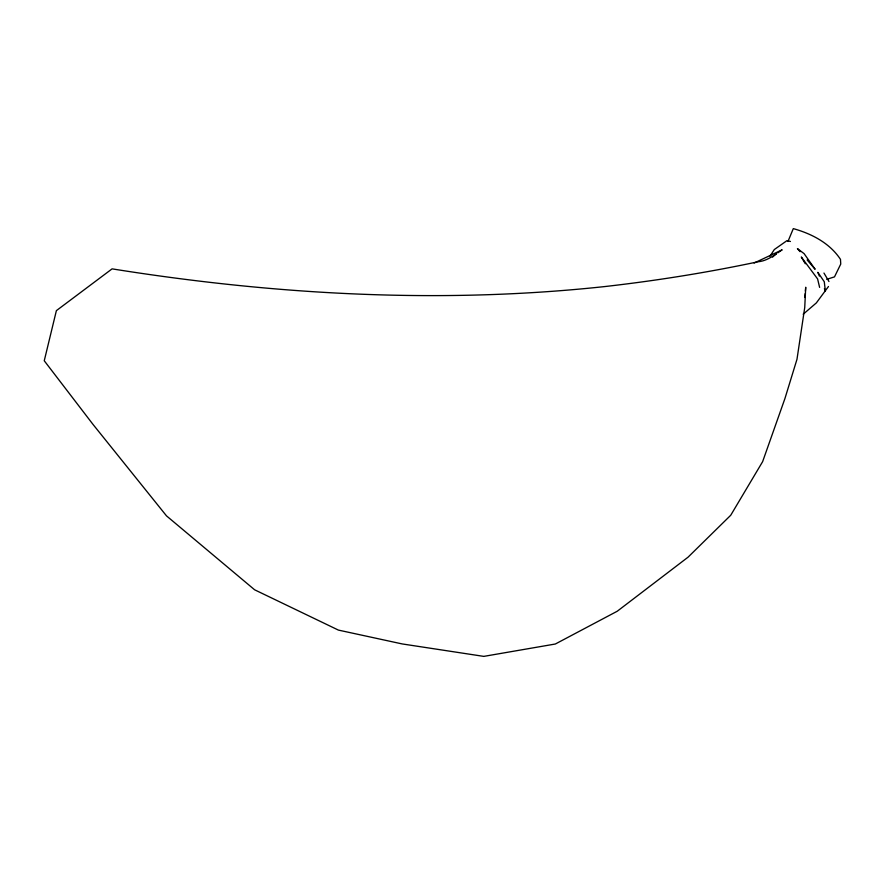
<?xml version="1.0" encoding="UTF-8"?>
<svg xmlns="http://www.w3.org/2000/svg" width="885" height="885" viewBox="0 0 885 885"><rect width="100%" height="100%" fill="white"/><g stroke="black" fill="none" stroke-linecap="round" stroke-linejoin="round"><path stroke-width="1.33" d="M804.863 297.46L805.184 293.632M805.394 291.065L805.715 287.238L804.742 307.482L796.987 359.266L784.906 398.604L762.627 461.649L730.733 515.247L688.01 557.218L617.243 611.236L555.337 644.014L483.796 656.382L402.21 643.937L338.413 630.098L254.626 589.797L166.491 515.866L92.969 424.358L44.25 360.759L56.386 310.635L112.096 268.863C274.638 294.793 440.542 304.219 604.488 286.596C656.095 280.733 707.403 272.547 758.202 261.75C765.149 261.097 770.979 257.557 776.532 253.608L772.528 257.126M787.971 241.472L793.303 228.618C811.733 233.762 829.676 243.054 840.473 259.349L840.75 264.051L834.5 276.872L826.745 279.328M828.471 286.497L816.346 302.913L803.171 314.23M770.005 256.196L774.309 249.548L787.053 240.587L790.427 241.483M777.804 252.856L782.152 249.813L754.108 263.044M800.073 251.683L797.418 248.585L804.111 253.641L815.118 269.261L807.153 259.958M823.957 273.045L828.968 281.518M805.295 263.763L801.312 256.993L817.596 278.919L819.621 287.404M819.366 276.098L817.851 272.326L824.267 281.707L825.395 291.198L824.389 288.687"/></g></svg>
